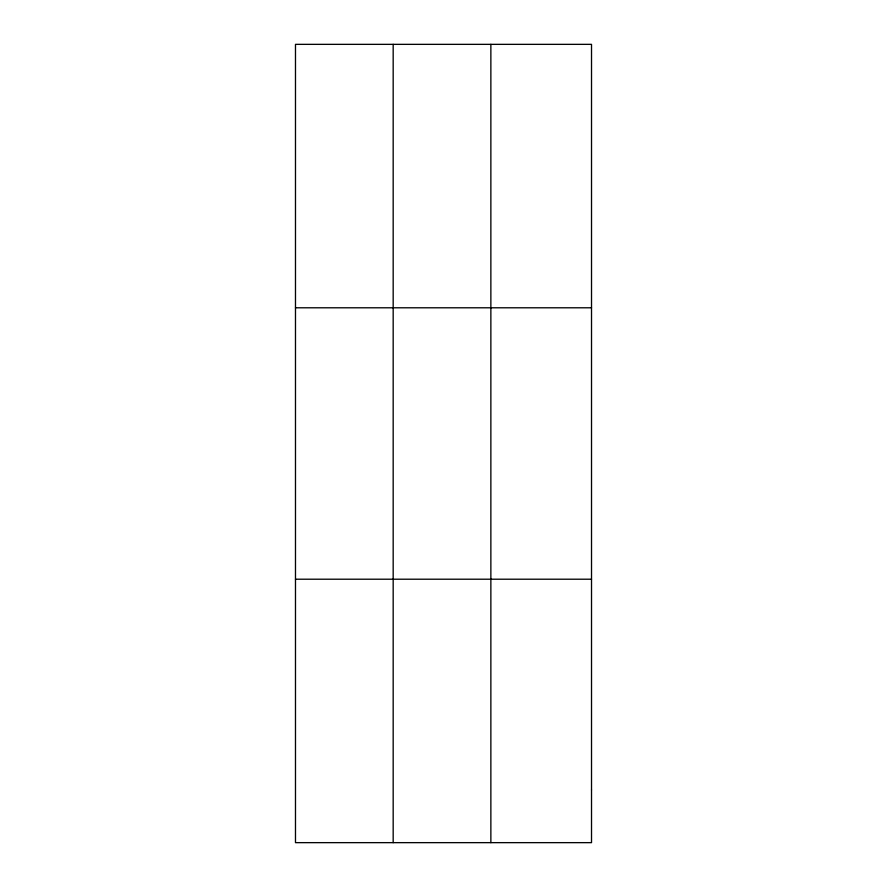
<?xml version="1.0" encoding="UTF-8"?>
<svg xmlns="http://www.w3.org/2000/svg" width="887" height="887" viewBox="0 0 887 887"><rect width="100%" height="100%" fill="white"/><g stroke="black" fill="none" stroke-linecap="round" stroke-linejoin="round"><path stroke-width="1.33" d="M393.174 44.35L393.174 842.65M490.866 44.35L490.866 842.65M295.482 307.789L591.518 307.789M295.482 579.211L591.518 579.211M591.518 789.962L591.518 842.65L295.482 842.65L295.482 44.35L591.518 44.35L591.518 789.962"/></g></svg>
